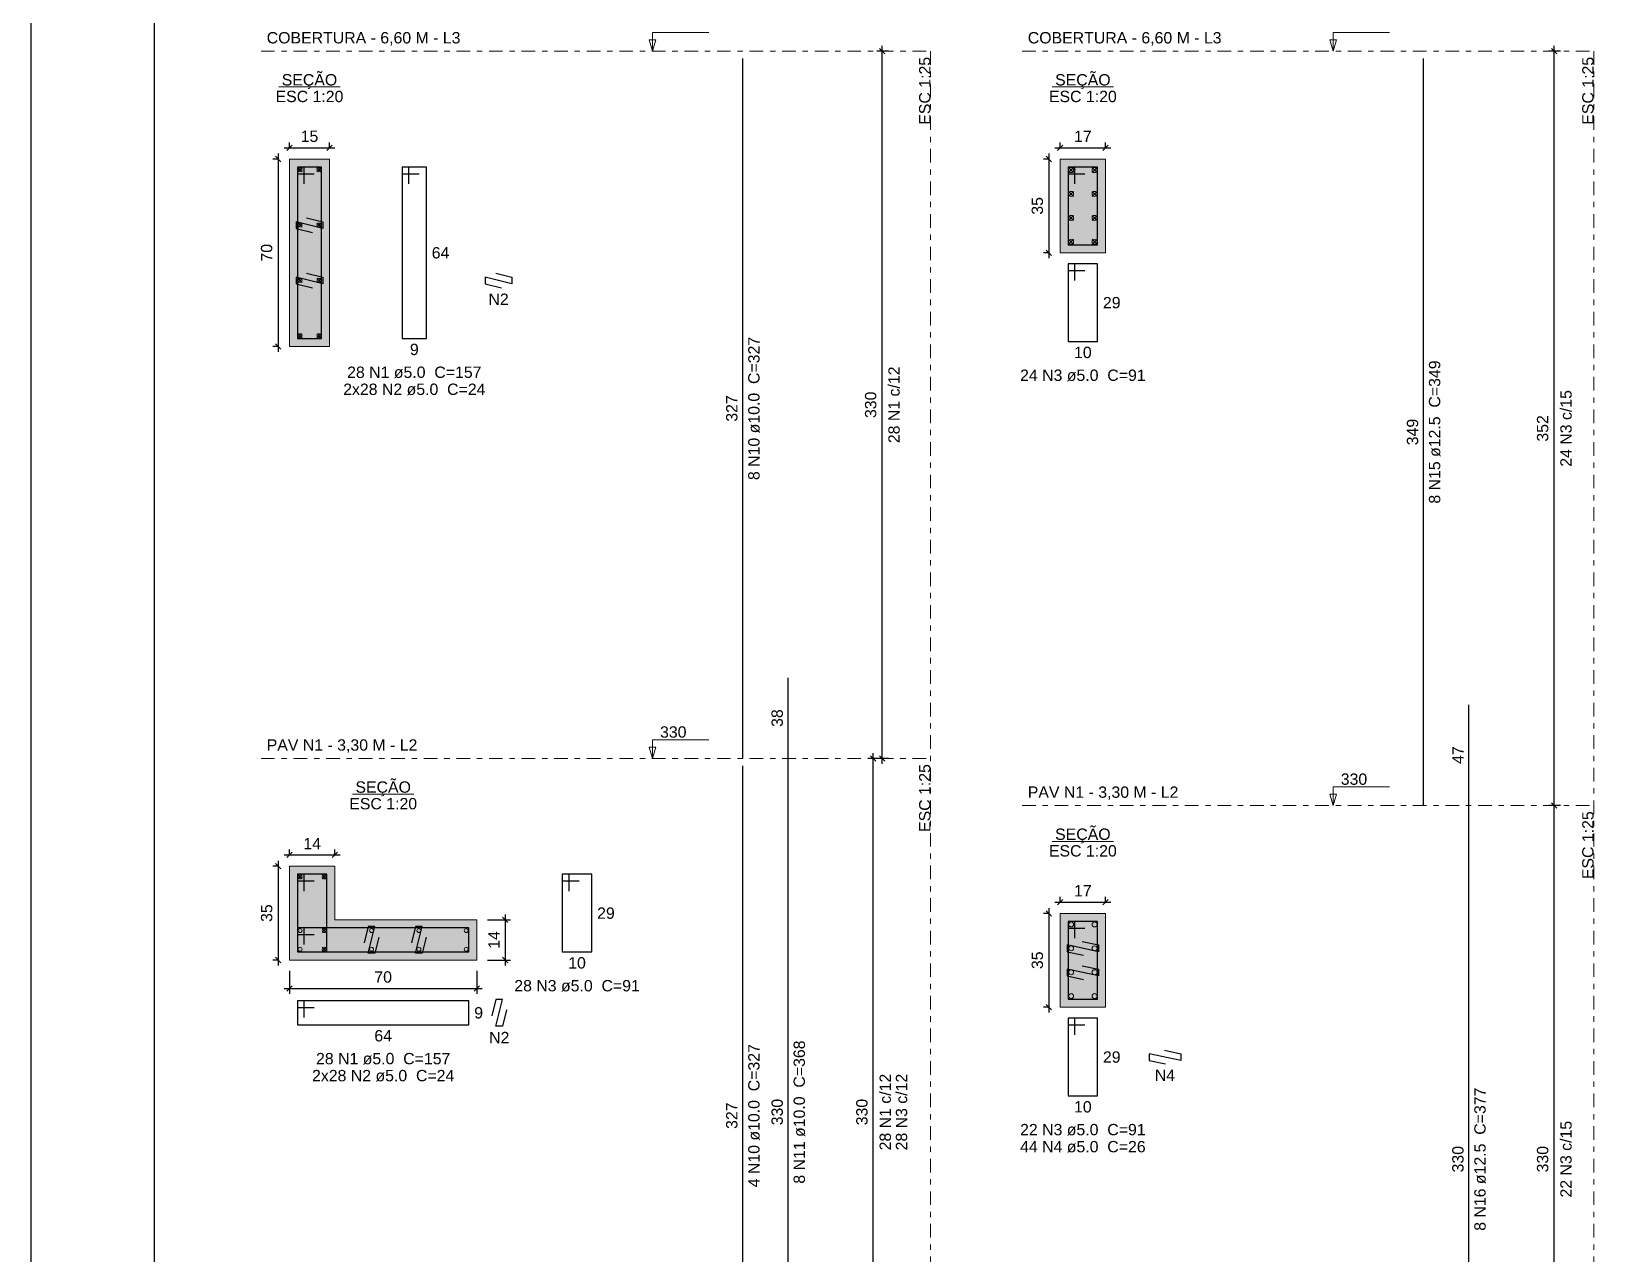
# Model space of a CAD drawing. Header units: millimetres. Extents: x -34 to 951, y -76 to 463.
# Drawn here: x 383.53 to 412.7, y -55.06 to -32.24 of the extents above; entities that cross this region are included whole.
import ezdxf

# ---------------------------------------------------------------- set-up
doc = ezdxf.new("R2010")
doc.units = ezdxf.units.MM
doc.header["$MEASUREMENT"] = 0
doc.linetypes.add('DASHDOT', pattern=[2.54, 1.27, -0.635, 0, -0.635])
doc.linetypes.add('NULL', pattern=[0])
for name, color, linetype, lineweight in [('Descrição da armadura', 7, 'Continuous', 0), ('DT-Barras na forma', 7, 'Continuous', 30), ('DT-Barras no corte', 5, 'Continuous', 5), ('DT-Barras rebatidas', 7, 'Continuous', 30), ('DT-Cotas', 7, 'Continuous', 5), ('DT-Forma', 5, 'Continuous', 5), ('DT-Hachura seção pilares', 252, 'Continuous', 5), ('DT-Pontilhado', 7, 'DASHDOT', 5), ('DT-Textos', 7, 'Continuous', 5), ('Textos armaduras', 7, 'Continuous', 0)]:
    doc.layers.add(name, color=color, linetype=linetype, lineweight=lineweight)
doc.styles.add('Arial', font='arial.ttf')
doc.dimstyles.new('UM_20.000000', dxfattribs={"dimtxt": 0.18, "dimasz": 0.1, "dimexe": 0.1, "dimexo": 0.2, "dimgap": 0, "dimtad": 1, "dimtih": 1, "dimtoh": 1, "dimdec": 1, "dimlfac": 20, "dimzin": 0, "dimdsep": 46, "dimtxsty": 'Standard', "dimcen": 0.09, "dimdle": 0.1, "dimadec": 1, "dimazin": 2, "dimtfac": 1, "dimtdec": 4, "dimtofl": 0, "dimtmove": 0, "dimatfit": 3, "dimfxl": 1, "dimtolj": 1, "dimarcsym": 0})
doc.dimstyles.new('UM_25.000000', dxfattribs={"dimtxt": 0.18, "dimasz": 0.1, "dimexe": 0.1, "dimexo": 0.2, "dimgap": 0, "dimtad": 1, "dimtih": 1, "dimtoh": 1, "dimdec": 1, "dimlfac": 25, "dimzin": 0, "dimdsep": 46, "dimtxsty": 'Standard', "dimcen": 0.09, "dimdle": 0.1, "dimadec": 1, "dimazin": 2, "dimtfac": 1, "dimtdec": 4, "dimtofl": 0, "dimtmove": 0, "dimatfit": 3, "dimfxl": 1, "dimtolj": 1, "dimarcsym": 0})

# ---------------------------------------------------------------- blocks, each defined once
blk = doc.blocks.new('_Oblique')
at = {"color": 0, "linetype": 'ByBlock', "lineweight": -2}
blk.add_line((-0.5, -0.5), (0.5, 0.5), dxfattribs=at)
blk = doc.blocks.new('*D678')
at = {"layer": 'Defpoints', "color": 0, "transparency": 16777216}
for p in [(388.353, -34.624), (388.141, -38.124), (388.353, -38.124)]:
    blk.add_point(p, dxfattribs=at)
at = {"layer": 'DT-Cotas', "color": 0, "lineweight": -2, "transparency": 16777216}
for p, q in [((388.153, -34.624), (388.041, -34.624)), ((388.141, -34.524), (388.141, -38.224)), ((388.153, -38.124), (388.041, -38.124))]:
    blk.add_line(p, q, dxfattribs=at)
at = {"layer": 'DT-Cotas', "color": 0, "lineweight": -2, "transparency": 16777216, "xscale": 0.1, "yscale": 0.1, "zscale": 0.1}
for p, rotation in [((388.141, -34.624), 90), ((388.141, -38.124), 270)]:
    blk.add_blockref('_Oblique', p, dxfattribs=dict(at, rotation=rotation))
at = {"layer": 'DT-Cotas', "color": 7, "transparency": 16777216, "insert": (387.929, -36.374), "char_height": 0.2118, "attachment_point": 5, "rotation": 90, "style": 'Arial'}
blk.add_mtext('\\A1;70', dxfattribs=at)
blk = doc.blocks.new('*D679')
at = {"layer": 'Defpoints', "color": 0, "transparency": 16777216}
for p in [(389.103, -34.413), (388.353, -34.624), (389.103, -34.624)]:
    blk.add_point(p, dxfattribs=at)
at = {"layer": 'DT-Cotas', "color": 0, "lineweight": -2, "transparency": 16777216}
for p, q in [((388.253, -34.413), (389.203, -34.413)), ((388.353, -34.424), (388.353, -34.313)), ((389.103, -34.424), (389.103, -34.313))]:
    blk.add_line(p, q, dxfattribs=at)
at = {"layer": 'DT-Cotas', "color": 0, "lineweight": -2, "transparency": 16777216, "xscale": 0.1, "yscale": 0.1, "zscale": 0.1, "rotation": 180}
blk.add_blockref('_Oblique', (388.353, -34.413), dxfattribs=at)
at = {"layer": 'DT-Cotas', "color": 0, "lineweight": -2, "transparency": 16777216, "xscale": 0.1, "yscale": 0.1, "zscale": 0.1}
blk.add_blockref('_Oblique', (389.103, -34.413), dxfattribs=at)
at = {"layer": 'DT-Cotas', "color": 7, "transparency": 16777216, "insert": (388.728, -34.201), "char_height": 0.2118, "attachment_point": 5, "rotation": 0.0057, "style": 'Arial'}
blk.add_mtext('\\A1;15', dxfattribs=at)
blk = doc.blocks.new('*D651')
at = {"layer": 'Defpoints', "color": 0, "transparency": 16777216}
for p in [(399.416, -32.612), (399.734, -32.612), (399.734, -45.812)]:
    blk.add_point(p, dxfattribs=at)
at = {"layer": 'DT-Cotas', "color": 0, "lineweight": -2, "transparency": 16777216}
for p, q in [((399.534, -32.612), (399.316, -32.612)), ((399.416, -45.912), (399.416, -32.512)), ((399.534, -45.812), (399.316, -45.812))]:
    blk.add_line(p, q, dxfattribs=at)
at = {"layer": 'DT-Cotas', "color": 0, "lineweight": -2, "transparency": 16777216, "xscale": 0.1, "yscale": 0.1, "zscale": 0.1}
for p, rotation in [((399.416, -32.612), 90), ((399.416, -45.812), 270)]:
    blk.add_blockref('_Oblique', p, dxfattribs=dict(at, rotation=rotation))
at = {"layer": 'DT-Cotas', "color": 7, "transparency": 16777216, "insert": (399.204, -39.212), "char_height": 0.2118, "attachment_point": 5, "rotation": 90, "style": 'Arial'}
blk.add_mtext('\\A1;330', dxfattribs=at)
blk = doc.blocks.new('*D652')
at = {"layer": 'Defpoints', "color": 0, "transparency": 16777216}
for p in [(399.416, -32.612), (399.734, -32.612), (399.734, -45.812)]:
    blk.add_point(p, dxfattribs=at)
at = {"layer": 'DT-Cotas', "color": 0, "lineweight": -2, "transparency": 16777216}
for p, q in [((399.534, -32.612), (399.316, -32.612)), ((399.416, -45.912), (399.416, -32.512)), ((399.534, -45.812), (399.316, -45.812))]:
    blk.add_line(p, q, dxfattribs=at)
at = {"layer": 'DT-Cotas', "color": 0, "lineweight": -2, "transparency": 16777216, "xscale": 0.1, "yscale": 0.1, "zscale": 0.1}
for p, rotation in [((399.416, -32.612), 90), ((399.416, -45.812), 270)]:
    blk.add_blockref('_Oblique', p, dxfattribs=dict(at, rotation=rotation))
blk = doc.blocks.new('*D653')
at = {"layer": 'Defpoints', "color": 0, "transparency": 16777216}
for p in [(388.353, -47.824), (388.141, -49.574), (388.353, -49.574)]:
    blk.add_point(p, dxfattribs=at)
at = {"layer": 'DT-Cotas', "color": 0, "lineweight": -2, "transparency": 16777216}
for p, q in [((388.153, -47.824), (388.041, -47.824)), ((388.141, -47.724), (388.141, -49.674)), ((388.153, -49.574), (388.041, -49.574))]:
    blk.add_line(p, q, dxfattribs=at)
at = {"layer": 'DT-Cotas', "color": 0, "lineweight": -2, "transparency": 16777216, "xscale": 0.1, "yscale": 0.1, "zscale": 0.1}
for p, rotation in [((388.141, -47.824), 90), ((388.141, -49.574), 270)]:
    blk.add_blockref('_Oblique', p, dxfattribs=dict(at, rotation=rotation))
at = {"layer": 'DT-Cotas', "color": 7, "transparency": 16777216, "insert": (387.929, -48.699), "char_height": 0.2118, "attachment_point": 5, "rotation": 90, "style": 'Arial'}
blk.add_mtext('\\A1;35', dxfattribs=at)
blk = doc.blocks.new('*D654')
at = {"layer": 'Defpoints', "color": 0, "transparency": 16777216}
for p in [(388.353, -47.824), (389.203, -47.613), (389.203, -47.824)]:
    blk.add_point(p, dxfattribs=at)
at = {"layer": 'DT-Cotas', "color": 0, "lineweight": -2, "transparency": 16777216}
for p, q in [((388.353, -47.624), (388.353, -47.513)), ((389.203, -47.624), (389.203, -47.513)), ((388.253, -47.613), (389.303, -47.613))]:
    blk.add_line(p, q, dxfattribs=at)
at = {"layer": 'DT-Cotas', "color": 0, "lineweight": -2, "transparency": 16777216, "xscale": 0.1, "yscale": 0.1, "zscale": 0.1, "rotation": 180}
blk.add_blockref('_Oblique', (388.353, -47.613), dxfattribs=at)
at = {"layer": 'DT-Cotas', "color": 0, "lineweight": -2, "transparency": 16777216, "xscale": 0.1, "yscale": 0.1, "zscale": 0.1}
blk.add_blockref('_Oblique', (389.203, -47.613), dxfattribs=at)
at = {"layer": 'DT-Cotas', "color": 7, "transparency": 16777216, "insert": (388.778, -47.401), "char_height": 0.2118, "attachment_point": 5, "rotation": 0.0057, "style": 'Arial'}
blk.add_mtext('\\A1;14', dxfattribs=at)
blk = doc.blocks.new('*D655')
at = {"layer": 'Defpoints', "color": 0, "transparency": 16777216}
for p in [(391.853, -48.824), (391.853, -49.574), (392.382, -49.574)]:
    blk.add_point(p, dxfattribs=at)
at = {"layer": 'DT-Cotas', "color": 0, "lineweight": -2, "transparency": 16777216}
for p, q in [((392.053, -48.824), (392.482, -48.824)), ((392.382, -48.724), (392.382, -49.674)), ((392.053, -49.574), (392.482, -49.574))]:
    blk.add_line(p, q, dxfattribs=at)
at = {"layer": 'DT-Cotas', "color": 0, "lineweight": -2, "transparency": 16777216, "xscale": 0.1, "yscale": 0.1, "zscale": 0.1}
for p, rotation in [((392.382, -48.824), 90), ((392.382, -49.574), 270)]:
    blk.add_blockref('_Oblique', p, dxfattribs=dict(at, rotation=rotation))
at = {"layer": 'DT-Cotas', "color": 7, "transparency": 16777216, "insert": (392.171, -49.199), "char_height": 0.2118, "attachment_point": 5, "rotation": 90, "style": 'Arial'}
blk.add_mtext('\\A1;14', dxfattribs=at)
blk = doc.blocks.new('*D656')
at = {"layer": 'Defpoints', "color": 0, "transparency": 16777216}
for p in [(388.353, -49.574), (391.853, -49.574), (391.853, -50.104)]:
    blk.add_point(p, dxfattribs=at)
at = {"layer": 'DT-Cotas', "color": 0, "lineweight": -2, "transparency": 16777216}
for p, q in [((388.353, -49.774), (388.353, -50.204)), ((391.853, -49.774), (391.853, -50.204)), ((388.253, -50.104), (391.953, -50.104))]:
    blk.add_line(p, q, dxfattribs=at)
at = {"layer": 'DT-Cotas', "color": 0, "lineweight": -2, "transparency": 16777216, "xscale": 0.1, "yscale": 0.1, "zscale": 0.1, "rotation": 180}
blk.add_blockref('_Oblique', (388.353, -50.104), dxfattribs=at)
at = {"layer": 'DT-Cotas', "color": 0, "lineweight": -2, "transparency": 16777216, "xscale": 0.1, "yscale": 0.1, "zscale": 0.1}
blk.add_blockref('_Oblique', (391.853, -50.104), dxfattribs=at)
at = {"layer": 'DT-Cotas', "color": 7, "transparency": 16777216, "insert": (390.103, -49.892), "char_height": 0.2118, "attachment_point": 5, "rotation": 0.0057, "style": 'Arial'}
blk.add_mtext('\\A1;70', dxfattribs=at)
blk = doc.blocks.new('*D657')
at = {"layer": 'Defpoints', "color": 0, "transparency": 16777216}
for p in [(399.252, -45.812), (399.57, -45.812), (399.57, -59.012)]:
    blk.add_point(p, dxfattribs=at)
at = {"layer": 'DT-Cotas', "color": 0, "lineweight": -2, "transparency": 16777216}
for p, q in [((399.252, -59.112), (399.252, -45.712)), ((399.37, -45.812), (399.152, -45.812)), ((399.37, -59.012), (399.152, -59.012))]:
    blk.add_line(p, q, dxfattribs=at)
at = {"layer": 'DT-Cotas', "color": 0, "lineweight": -2, "transparency": 16777216, "xscale": 0.1, "yscale": 0.1, "zscale": 0.1}
for p, rotation in [((399.252, -45.812), 90), ((399.252, -59.012), 270)]:
    blk.add_blockref('_Oblique', p, dxfattribs=dict(at, rotation=rotation))
at = {"layer": 'DT-Cotas', "color": 7, "transparency": 16777216, "insert": (399.04, -52.412), "char_height": 0.2118, "attachment_point": 5, "rotation": 90, "style": 'Arial'}
blk.add_mtext('\\A1;330', dxfattribs=at)
blk = doc.blocks.new('*D658')
at = {"layer": 'Defpoints', "color": 0, "transparency": 16777216}
for p in [(399.252, -45.812), (399.57, -45.812), (399.57, -59.012)]:
    blk.add_point(p, dxfattribs=at)
at = {"layer": 'DT-Cotas', "color": 0, "lineweight": -2, "transparency": 16777216}
for p, q in [((399.252, -59.112), (399.252, -45.712)), ((399.37, -45.812), (399.152, -45.812)), ((399.37, -59.012), (399.152, -59.012))]:
    blk.add_line(p, q, dxfattribs=at)
at = {"layer": 'DT-Cotas', "color": 0, "lineweight": -2, "transparency": 16777216, "xscale": 0.1, "yscale": 0.1, "zscale": 0.1}
for p, rotation in [((399.252, -45.812), 90), ((399.252, -59.012), 270)]:
    blk.add_blockref('_Oblique', p, dxfattribs=dict(at, rotation=rotation))
at = {"layer": 'DT-Cotas', "color": 7, "transparency": 16777216, "insert": (399.04, -52.412), "char_height": 0.2118, "attachment_point": 5, "rotation": 90, "style": 'Arial'}
blk.add_mtext('\\A1;330', dxfattribs=at)
blk = doc.blocks.new('*D659')
at = {"layer": 'Defpoints', "color": 0, "transparency": 16777216}
for p in [(399.252, -45.812), (399.57, -45.812), (399.57, -59.012)]:
    blk.add_point(p, dxfattribs=at)
at = {"layer": 'DT-Cotas', "color": 0, "lineweight": -2, "transparency": 16777216}
for p, q in [((399.252, -59.112), (399.252, -45.712)), ((399.37, -45.812), (399.152, -45.812)), ((399.37, -59.012), (399.152, -59.012))]:
    blk.add_line(p, q, dxfattribs=at)
at = {"layer": 'DT-Cotas', "color": 0, "lineweight": -2, "transparency": 16777216, "xscale": 0.1, "yscale": 0.1, "zscale": 0.1}
for p, rotation in [((399.252, -45.812), 90), ((399.252, -59.012), 270)]:
    blk.add_blockref('_Oblique', p, dxfattribs=dict(at, rotation=rotation))
blk = doc.blocks.new('*D667')
at = {"layer": 'Defpoints', "color": 0, "transparency": 16777216}
for p in [(402.739, -34.624), (402.527, -36.374), (402.739, -36.374)]:
    blk.add_point(p, dxfattribs=at)
at = {"layer": 'DT-Cotas', "color": 0, "lineweight": -2, "transparency": 16777216}
for p, q in [((402.539, -34.624), (402.427, -34.624)), ((402.527, -34.524), (402.527, -36.474)), ((402.539, -36.374), (402.427, -36.374))]:
    blk.add_line(p, q, dxfattribs=at)
at = {"layer": 'DT-Cotas', "color": 0, "lineweight": -2, "transparency": 16777216, "xscale": 0.1, "yscale": 0.1, "zscale": 0.1}
for p, rotation in [((402.527, -34.624), 90), ((402.527, -36.374), 270)]:
    blk.add_blockref('_Oblique', p, dxfattribs=dict(at, rotation=rotation))
at = {"layer": 'DT-Cotas', "color": 7, "transparency": 16777216, "insert": (402.315, -35.499), "char_height": 0.2118, "attachment_point": 5, "rotation": 90, "style": 'Arial'}
blk.add_mtext('\\A1;35', dxfattribs=at)
blk = doc.blocks.new('*D668')
at = {"layer": 'Defpoints', "color": 0, "transparency": 16777216}
for p in [(403.589, -34.413), (402.739, -34.624), (403.589, -34.624)]:
    blk.add_point(p, dxfattribs=at)
at = {"layer": 'DT-Cotas', "color": 0, "lineweight": -2, "transparency": 16777216}
for p, q in [((402.639, -34.413), (403.689, -34.413)), ((402.739, -34.424), (402.739, -34.313)), ((403.589, -34.424), (403.589, -34.313))]:
    blk.add_line(p, q, dxfattribs=at)
at = {"layer": 'DT-Cotas', "color": 0, "lineweight": -2, "transparency": 16777216, "xscale": 0.1, "yscale": 0.1, "zscale": 0.1, "rotation": 180}
blk.add_blockref('_Oblique', (402.739, -34.413), dxfattribs=at)
at = {"layer": 'DT-Cotas', "color": 0, "lineweight": -2, "transparency": 16777216, "xscale": 0.1, "yscale": 0.1, "zscale": 0.1}
blk.add_blockref('_Oblique', (403.589, -34.413), dxfattribs=at)
at = {"layer": 'DT-Cotas', "color": 7, "transparency": 16777216, "insert": (403.164, -34.201), "char_height": 0.2118, "attachment_point": 5, "rotation": 0.0057, "style": 'Arial'}
blk.add_mtext('\\A1;17', dxfattribs=at)
blk = doc.blocks.new('*D669')
at = {"layer": 'Defpoints', "color": 0, "transparency": 16777216}
for p in [(411.959, -32.612), (412.277, -32.612), (412.277, -46.692)]:
    blk.add_point(p, dxfattribs=at)
at = {"layer": 'DT-Cotas', "color": 0, "lineweight": -2, "transparency": 16777216}
for p, q in [((412.077, -32.612), (411.859, -32.612)), ((411.959, -46.792), (411.959, -32.512)), ((412.077, -46.692), (411.859, -46.692))]:
    blk.add_line(p, q, dxfattribs=at)
at = {"layer": 'DT-Cotas', "color": 0, "lineweight": -2, "transparency": 16777216, "xscale": 0.1, "yscale": 0.1, "zscale": 0.1}
for p, rotation in [((411.959, -32.612), 90), ((411.959, -46.692), 270)]:
    blk.add_blockref('_Oblique', p, dxfattribs=dict(at, rotation=rotation))
at = {"layer": 'DT-Cotas', "color": 7, "transparency": 16777216, "insert": (411.747, -39.652), "char_height": 0.2118, "attachment_point": 5, "rotation": 90, "style": 'Arial'}
blk.add_mtext('\\A1;352', dxfattribs=at)
blk = doc.blocks.new('*D670')
at = {"layer": 'Defpoints', "color": 0, "transparency": 16777216}
for p in [(402.739, -48.704), (402.527, -50.454), (402.739, -50.454)]:
    blk.add_point(p, dxfattribs=at)
at = {"layer": 'DT-Cotas', "color": 0, "lineweight": -2, "transparency": 16777216}
for p, q in [((402.539, -48.704), (402.427, -48.704)), ((402.527, -48.604), (402.527, -50.554)), ((402.539, -50.454), (402.427, -50.454))]:
    blk.add_line(p, q, dxfattribs=at)
at = {"layer": 'DT-Cotas', "color": 0, "lineweight": -2, "transparency": 16777216, "xscale": 0.1, "yscale": 0.1, "zscale": 0.1}
for p, rotation in [((402.527, -48.704), 90), ((402.527, -50.454), 270)]:
    blk.add_blockref('_Oblique', p, dxfattribs=dict(at, rotation=rotation))
at = {"layer": 'DT-Cotas', "color": 7, "transparency": 16777216, "insert": (402.315, -49.579), "char_height": 0.2118, "attachment_point": 5, "rotation": 90, "style": 'Arial'}
blk.add_mtext('\\A1;35', dxfattribs=at)
blk = doc.blocks.new('*D671')
at = {"layer": 'Defpoints', "color": 0, "transparency": 16777216}
for p in [(402.739, -48.704), (403.589, -48.493), (403.589, -48.704)]:
    blk.add_point(p, dxfattribs=at)
at = {"layer": 'DT-Cotas', "color": 0, "lineweight": -2, "transparency": 16777216}
for p, q in [((402.739, -48.504), (402.739, -48.393)), ((403.589, -48.504), (403.589, -48.393)), ((402.639, -48.493), (403.689, -48.493))]:
    blk.add_line(p, q, dxfattribs=at)
at = {"layer": 'DT-Cotas', "color": 0, "lineweight": -2, "transparency": 16777216, "xscale": 0.1, "yscale": 0.1, "zscale": 0.1, "rotation": 180}
blk.add_blockref('_Oblique', (402.739, -48.493), dxfattribs=at)
at = {"layer": 'DT-Cotas', "color": 0, "lineweight": -2, "transparency": 16777216, "xscale": 0.1, "yscale": 0.1, "zscale": 0.1}
blk.add_blockref('_Oblique', (403.589, -48.493), dxfattribs=at)
at = {"layer": 'DT-Cotas', "color": 7, "transparency": 16777216, "insert": (403.164, -48.281), "char_height": 0.2118, "attachment_point": 5, "rotation": 0.0057, "style": 'Arial'}
blk.add_mtext('\\A1;17', dxfattribs=at)
blk = doc.blocks.new('*D672')
at = {"layer": 'Defpoints', "color": 0, "transparency": 16777216}
for p in [(411.959, -46.692), (412.277, -46.692), (412.277, -59.892)]:
    blk.add_point(p, dxfattribs=at)
at = {"layer": 'DT-Cotas', "color": 0, "lineweight": -2, "transparency": 16777216}
for p, q in [((411.959, -59.992), (411.959, -46.592)), ((412.077, -46.692), (411.859, -46.692)), ((412.077, -59.892), (411.859, -59.892))]:
    blk.add_line(p, q, dxfattribs=at)
at = {"layer": 'DT-Cotas', "color": 0, "lineweight": -2, "transparency": 16777216, "xscale": 0.1, "yscale": 0.1, "zscale": 0.1}
for p, rotation in [((411.959, -46.692), 90), ((411.959, -59.892), 270)]:
    blk.add_blockref('_Oblique', p, dxfattribs=dict(at, rotation=rotation))
at = {"layer": 'DT-Cotas', "color": 7, "transparency": 16777216, "insert": (411.747, -53.292), "char_height": 0.2118, "attachment_point": 5, "rotation": 90, "style": 'Arial'}
blk.add_mtext('\\A1;330', dxfattribs=at)
blk = doc.blocks.new('*D673')
at = {"layer": 'Defpoints', "color": 0, "transparency": 16777216}
for p in [(411.959, -46.692), (412.277, -46.692), (412.277, -59.892)]:
    blk.add_point(p, dxfattribs=at)
at = {"layer": 'DT-Cotas', "color": 0, "lineweight": -2, "transparency": 16777216}
for p, q in [((411.959, -59.992), (411.959, -46.592)), ((412.077, -46.692), (411.859, -46.692)), ((412.077, -59.892), (411.859, -59.892))]:
    blk.add_line(p, q, dxfattribs=at)
at = {"layer": 'DT-Cotas', "color": 0, "lineweight": -2, "transparency": 16777216, "xscale": 0.1, "yscale": 0.1, "zscale": 0.1}
for p, rotation in [((411.959, -46.692), 90), ((411.959, -59.892), 270)]:
    blk.add_blockref('_Oblique', p, dxfattribs=dict(at, rotation=rotation))

msp = doc.modelspace()

# ---------------------------------------------------------------- hatches: boundary and pattern name
at = {"layer": 'DT-Hachura seção pilares', "linetype": 'Continuous'}
for points in [[(388.3529, -38.1243), (388.3529, -38.1243), (389.1029, -38.1243), (389.1029, -34.6243), (388.3529, -34.6243), (388.3529, -38.1243)], [(402.7385, -36.3743), (402.7385, -36.3743), (403.5885, -36.3743), (403.5885, -34.6243), (402.7385, -34.6243), (402.7385, -36.3743)], [(388.3529, -49.5743), (388.3529, -49.5743), (391.8529, -49.5743), (391.8529, -48.8243), (389.2029, -48.8243), (389.2029, -47.8243), (388.3529, -47.8243), (388.3529, -49.5743)], [(402.7385, -50.4543), (402.7385, -50.4543), (403.5885, -50.4543), (403.5885, -48.7043), (402.7385, -48.7043), (402.7385, -50.4543)]]:
    msp.add_hatch(color=252, dxfattribs=at).paths.add_polyline_path(points)

# ---------------------------------------------------------------- linework, layer by layer
at = {"color": 7}
for p, q in [((383.534, -76.3225), (383.534, 7.7775)), ((385.834, -75.0225), (385.834, 6.4775))]:
    msp.add_line(p, q, dxfattribs=at)
at = {"layer": 'DT-Barras na forma'}
for points in [[(388.6279, -35.0868), (388.6279, -34.7743), (388.5029, -34.7743), (388.5029, -37.9743), (388.9529, -37.9743), (388.9529, -34.7743), (388.5029, -34.7743), (388.5029, -34.8993), (388.8154, -34.8993)], [(403.0135, -35.0868), (403.0135, -34.7743), (402.8885, -34.7743), (402.8885, -36.2243), (403.4385, -36.2243), (403.4385, -34.7743), (402.8885, -34.7743), (402.8885, -34.8993), (403.201, -34.8993)], [(388.6748, -35.7194), (388.9779, -35.7952), (388.9779, -35.9202), (388.4779, -35.7952), (388.4779, -35.9202), (388.7811, -35.996)], [(388.6748, -36.7527), (388.9779, -36.8285), (388.9779, -36.9535), (388.4779, -36.8285), (388.4779, -36.9535), (388.7811, -37.0293)], [(388.6279, -48.2868), (388.6279, -47.9743), (388.5029, -47.9743), (388.5029, -49.4243), (389.0529, -49.4243), (389.0529, -47.9743), (388.5029, -47.9743), (388.5029, -48.0993), (388.8154, -48.0993)], [(388.6279, -49.2868), (388.6279, -48.9743), (388.5029, -48.9743), (388.5029, -49.4243), (391.7029, -49.4243), (391.7029, -48.9743), (388.5029, -48.9743), (388.5029, -49.0993), (388.8154, -49.0993)], [(390.0246, -49.1462), (389.9488, -49.4493), (389.8238, -49.4493), (389.9488, -48.9493), (389.8238, -48.9493), (389.748, -49.2525)], [(390.9079, -49.1462), (390.8321, -49.4493), (390.7071, -49.4493), (390.8321, -48.9493), (390.7071, -48.9493), (390.6313, -49.2525)], [(403.0135, -49.1668), (403.0135, -48.8543), (402.8885, -48.8543), (402.8885, -50.3043), (403.4385, -50.3043), (403.4385, -48.8543), (402.8885, -48.8543), (402.8885, -48.9793), (403.201, -48.9793)], [(403.1516, -49.2283), (403.4573, -49.2934), (403.4573, -49.4184), (402.8698, -49.2934), (402.8698, -49.4184), (403.1754, -49.4834)], [(403.1516, -49.6801), (403.4573, -49.7451), (403.4573, -49.8701), (402.8698, -49.7451), (402.8698, -49.8701), (403.1754, -49.9352)]]:
    msp.add_lwpolyline(points, dxfattribs=at)
at = {"layer": 'DT-Barras no corte'}
for p, q in [((388.5154, -34.8618), (388.5904, -34.7868)), ((388.5154, -34.7868), (388.5904, -34.8618)), ((388.8654, -34.8618), (388.9404, -34.7868)), ((388.8654, -34.7868), (388.9404, -34.8618)), ((402.8979, -34.8775), (402.9917, -34.7837)), ((402.8979, -34.7837), (402.9917, -34.8775)), ((403.3354, -34.8775), (403.4292, -34.7837)), ((403.3354, -34.7837), (403.4292, -34.8775)), ((402.8979, -35.3233), (402.9917, -35.2295)), ((402.8979, -35.2295), (402.9917, -35.3233)), ((403.3354, -35.3233), (403.4292, -35.2295)), ((403.3354, -35.2295), (403.4292, -35.3233)), ((388.5154, -35.8952), (388.5904, -35.8202)), ((388.5154, -35.8202), (388.5904, -35.8952)), ((388.8654, -35.8952), (388.9404, -35.8202)), ((388.8654, -35.8202), (388.9404, -35.8952)), ((402.8979, -35.7691), (402.9917, -35.6754)), ((402.8979, -35.6754), (402.9917, -35.7691)), ((403.3354, -35.7691), (403.4292, -35.6754)), ((403.3354, -35.6754), (403.4292, -35.7691)), ((402.8979, -36.215), (402.9917, -36.1212)), ((402.8979, -36.1212), (402.9917, -36.215)), ((403.3354, -36.215), (403.4292, -36.1212)), ((403.3354, -36.1212), (403.4292, -36.215)), ((388.5154, -36.9285), (388.5904, -36.8535)), ((388.5154, -36.8535), (388.5904, -36.9285)), ((388.8654, -36.9285), (388.9404, -36.8535)), ((388.8654, -36.8535), (388.9404, -36.9285)), ((388.5154, -37.9618), (388.5904, -37.8868)), ((388.5154, -37.8868), (388.5904, -37.9618)), ((388.8654, -37.9618), (388.9404, -37.8868)), ((388.8654, -37.8868), (388.9404, -37.9618)), ((388.5154, -48.0618), (388.5904, -47.9868)), ((388.5154, -47.9868), (388.5904, -48.0618)), ((388.9654, -48.0618), (389.0404, -47.9868)), ((388.9654, -47.9868), (389.0404, -48.0618)), ((388.9654, -49.0618), (389.0404, -48.9868)), ((388.9654, -48.9868), (389.0404, -49.0618)), ((388.9654, -49.4118), (389.0404, -49.3368)), ((388.9654, -49.3368), (389.0404, -49.4118))]:
    msp.add_line(p, q, dxfattribs=at)
for centre, radius in [((388.5529, -34.8243), 0.0375), ((388.9029, -34.8243), 0.0375), ((402.9448, -34.8306), 0.0469), ((403.3823, -34.8306), 0.0469), ((402.9448, -35.2764), 0.0469), ((403.3823, -35.2764), 0.0469), ((388.5529, -35.8577), 0.0375), ((388.9029, -35.8577), 0.0375), ((402.9448, -35.7223), 0.0469), ((403.3823, -35.7223), 0.0469), ((402.9448, -36.1681), 0.0469), ((403.3823, -36.1681), 0.0469), ((388.5529, -36.891), 0.0375), ((388.9029, -36.891), 0.0375), ((388.5529, -37.9243), 0.0375), ((388.9029, -37.9243), 0.0375), ((388.5529, -48.0243), 0.0375), ((389.0029, -48.0243), 0.0375), ((388.5529, -49.0243), 0.0375), ((389.0029, -49.0243), 0.0375), ((389.8863, -49.0243), 0.0375), ((390.7696, -49.0243), 0.0375), ((391.6529, -49.0243), 0.0375), ((402.9448, -48.9106), 0.0469), ((403.3823, -48.9106), 0.0469), ((388.5529, -49.3743), 0.0375), ((389.0029, -49.3743), 0.0375), ((389.8863, -49.3743), 0.0375), ((390.7696, -49.3743), 0.0375), ((391.6529, -49.3743), 0.0375), ((402.9448, -49.3564), 0.0469), ((403.3823, -49.3564), 0.0469), ((402.9448, -49.8023), 0.0469), ((403.3823, -49.8023), 0.0469), ((402.9448, -50.2481), 0.0469), ((403.3823, -50.2481), 0.0469)]:
    msp.add_circle(centre, radius, dxfattribs=at)
at = {"layer": 'DT-Barras rebatidas'}
for points in [[(396.8165, -45.8122), (396.8165, -32.7482)], [(409.5232, -46.6922), (409.5232, -32.7482)], [(390.5849, -35.0868), (390.5849, -34.7743), (390.4599, -34.7743), (390.4599, -37.9743), (390.9099, -37.9743), (390.9099, -34.7743), (390.4599, -34.7743), (390.4599, -34.8993), (390.7724, -34.8993)], [(403.0135, -36.8927), (403.0135, -36.5802), (402.8885, -36.5802), (402.8885, -38.0302), (403.4385, -38.0302), (403.4385, -36.5802), (402.8885, -36.5802), (402.8885, -36.7052), (403.201, -36.7052)], [(392.2038, -36.7527), (392.5069, -36.8285), (392.5069, -36.9535), (392.0069, -36.8285), (392.0069, -36.9535), (392.3101, -37.0293)], [(397.6637, -59.0122), (397.6637, -45.8122), (397.6637, -44.3055)], [(410.3704, -59.8922), (410.3704, -46.6922), (410.3704, -44.8088)], [(396.8165, -59.0122), (396.8165, -45.9482)], [(393.572, -48.2868), (393.572, -47.9743), (393.447, -47.9743), (393.447, -49.4243), (393.997, -49.4243), (393.997, -47.9743), (393.447, -47.9743), (393.447, -48.0993), (393.7595, -48.0993)], [(388.6279, -50.6472), (388.6279, -50.3347), (388.5029, -50.3347), (388.5029, -50.7847), (391.7029, -50.7847), (391.7029, -50.3347), (388.5029, -50.3347), (388.5029, -50.4597), (388.8154, -50.4597)], [(392.4076, -50.5066), (392.3318, -50.8097), (392.2068, -50.8097), (392.3318, -50.3097), (392.2068, -50.3097), (392.131, -50.6129)], [(403.0135, -50.9727), (403.0135, -50.6602), (402.8885, -50.6602), (402.8885, -52.1102), (403.4385, -52.1102), (403.4385, -50.6602), (402.8885, -50.6602), (402.8885, -50.7852), (403.201, -50.7852)], [(404.685, -51.2577), (404.9906, -51.3227), (404.9906, -51.4477), (404.4031, -51.3227), (404.4031, -51.4477), (404.7088, -51.5128)]]:
    msp.add_lwpolyline(points, dxfattribs=at)
at = {"layer": 'DT-Forma'}
for points in [[(388.3529, -38.1243), (389.1029, -38.1243), (389.1029, -34.6243), (388.3529, -34.6243), (388.3529, -38.1243)], [(402.7385, -36.3743), (403.5885, -36.3743), (403.5885, -34.6243), (402.7385, -34.6243), (402.7385, -36.3743)], [(388.3529, -49.5743), (391.8529, -49.5743), (391.8529, -48.8243), (389.2029, -48.8243), (389.2029, -47.8243), (388.3529, -47.8243), (388.3529, -49.5743)], [(402.7385, -50.4543), (403.5885, -50.4543), (403.5885, -48.7043), (402.7385, -48.7043), (402.7385, -50.4543)]]:
    msp.add_lwpolyline(points, close=True, dxfattribs=at)
at = {"layer": 'DT-Pontilhado', "ltscale": 0.2}
for p, q in [((387.8234, -32.6122), (400.3212, -32.6122)), ((400.3212, -32.6122), (400.3212, -61.6122)), ((402.0298, -32.6122), (412.7002, -32.6122)), ((412.7002, -32.6122), (412.7002, -61.8922)), ((387.8234, -45.8122), (400.3212, -45.8122)), ((402.0298, -46.6922), (412.7002, -46.6922))]:
    msp.add_line(p, q, dxfattribs=at)
at = {"layer": 'DT-Textos'}
for p, q in [((388.1557, -33.2794), (389.3001, -33.2794)), ((402.5913, -33.2794), (403.7357, -33.2794)), ((389.5307, -46.4794), (390.6751, -46.4794)), ((402.5913, -47.3594), (403.7357, -47.3594))]:
    msp.add_line(p, q, dxfattribs=at)
for points in [[(395.1311, -32.6122), (395.1946, -32.4004), (395.0675, -32.4004), (395.1311, -32.6122), (395.1311, -32.2622), (396.1811, -32.2622)], [(407.8378, -32.6122), (407.9014, -32.4004), (407.7743, -32.4004), (407.8378, -32.6122), (407.8378, -32.2622), (408.8878, -32.2622)], [(395.1311, -45.8122), (395.1946, -45.6004), (395.0675, -45.6004), (395.1311, -45.8122), (395.1311, -45.4622), (396.1811, -45.4622)], [(407.8378, -46.6922), (407.9014, -46.4804), (407.7743, -46.4804), (407.8378, -46.6922), (407.8378, -46.3422), (408.8878, -46.3422)]]:
    msp.add_lwpolyline(points, dxfattribs=at)

# ---------------------------------------------------------------- texts
at = {"layer": 'Descrição da armadura', "linetype": 'NULL', "char_height": 0.2118, "attachment_point": 8, "line_spacing_factor": 0.9, "style": 'Arial'}
for s, insert, width in [('N2', (392.2564, -37.3472), 0.756475), ('28 N1 ø5.0  C=157', (390.6844, -38.7152), 5.015721), ('24 N3 ø5.0  C=91', (403.1638, -38.7712), 4.686721), ('2x28 N2 ø5.0  C=24', (390.6844, -39.0332), 5.351789), ('28 N3 ø5.0  C=91', (393.7224, -50.1652), 4.686721), ('N2', (392.2694, -51.1272), 0.756475), ('28 N1 ø5.0  C=157', (390.1034, -51.5262), 5.015721), ('2x28 N2 ø5.0  C=24', (390.1034, -51.8432), 5.351789), ('N4', (404.6968, -51.8302), 0.756475), ('22 N3 ø5.0  C=91', (403.1638, -52.8512), 4.686721), ('44 N4 ø5.0  C=26', (403.1638, -53.1692), 4.726721)]:
    msp.add_mtext(s, dxfattribs=dict(at, insert=insert, width=width))
at = {"layer": 'Descrição da armadura', "linetype": 'NULL', "char_height": 0.2118, "attachment_point": 8, "rotation": 90.00021, "line_spacing_factor": 0.9, "style": 'Arial'}
for s, insert, width in [('8 N10 ø10.0  C=327', (397.1345, -39.2801), 5.344721), ('8 N15 ø12.5  C=349', (409.8409, -39.7201), 5.344721), ('28 N1 c/12', (399.7477, -39.2122), 2.90156), ('24 N3 c/15', (412.2906, -39.6522), 2.90156), ('4 N10 ø10.0  C=327', (397.1345, -52.4801), 5.344721), ('8 N11 ø10.0  C=368', (397.9815, -52.4121), 5.344721), ('28 N1 c/12', (399.5838, -52.4122), 2.90156), ('28 N3 c/12', (399.8875, -52.4121), 2.90156), ('8 N16 ø12.5  C=377', (410.6879, -53.2921), 5.344721), ('22 N3 c/15', (412.2906, -53.2922), 2.90156)]:
    msp.add_mtext(s, dxfattribs=dict(at, insert=insert, width=width))
at = {"layer": 'DT-Textos', "linetype": 'NULL', "char_height": 0.2118, "line_spacing_factor": 0.798, "style": 'Arial'}
for s, insert, width, attachment_point in [('COBERTURA - 6,60 M - L3', (387.9294, -32.5062), 7.234455, 7), ('COBERTURA - 6,60 M - L3', (402.1358, -32.5062), 7.234455, 7), ('SEÇÃO', (388.7274, -33.3171), 2.072476, 8), ('SEÇÃO', (403.1638, -33.3171), 2.072476, 8), ('ESC 1:20', (388.7274, -33.5652), 2.532883, 8), ('ESC 1:20', (403.1638, -33.5652), 2.532883, 8), ('PAV N1 - 3,30 M - L2', (387.9294, -45.7062), 5.623355, 7), ('330', (395.2714, -45.4272), 0.987001, 7), ('SEÇÃO', (390.1034, -46.5171), 2.072476, 8), ('PAV N1 - 3,30 M - L2', (402.1358, -46.5862), 5.623355, 7), ('330', (407.9778, -46.3072), 0.987001, 7), ('ESC 1:20', (390.1034, -46.7652), 2.532883, 8), ('SEÇÃO', (403.1638, -47.3971), 2.072476, 8), ('ESC 1:20', (403.1638, -47.6452), 2.532883, 8)]:
    msp.add_mtext(s, dxfattribs=dict(at, insert=insert, width=width, attachment_point=attachment_point))
at = {"layer": 'DT-Textos', "linetype": 'NULL', "char_height": 0.2118, "width": 2.532883, "attachment_point": 9, "rotation": 90.00021, "line_spacing_factor": 0.798, "style": 'Arial'}
for insert in [(400.3215, -32.7181), (412.6999, -32.7181), (400.3215, -45.9181), (412.6999, -46.7981)]:
    msp.add_mtext('ESC 1:25', dxfattribs=dict(at, insert=insert))
at = {"layer": 'Textos armaduras', "linetype": 'NULL', "char_height": 0.2118, "line_spacing_factor": 0.9, "style": 'Arial'}
for s, insert, width, attachment_point in [('64', (391.0099, -36.2684), 1.058001, 1), ('29', (403.5385, -37.1993), 1.058001, 1), ('9', (390.6849, -38.0716), 0.729, 2), ('10', (403.1635, -38.1275), 1.058001, 2), ('29', (394.097, -48.5934), 1.058001, 1), ('10', (393.722, -49.5216), 1.058001, 2), ('9', (391.8029, -50.4538), 0.729, 1), ('64', (390.1029, -50.882), 1.058001, 2), ('29', (403.5385, -51.2793), 1.058001, 1), ('10', (403.1635, -52.2075), 1.058001, 2)]:
    msp.add_mtext(s, dxfattribs=dict(at, insert=insert, width=width, attachment_point=attachment_point))
at = {"layer": 'Textos armaduras', "linetype": 'NULL', "char_height": 0.2118, "attachment_point": 8, "rotation": 90.00021, "line_spacing_factor": 0.9, "style": 'Arial'}
for s, insert, width in [('327', (396.7192, -39.2802), 1.387001), ('349', (409.4259, -39.7202), 1.387001), ('38', (397.5664, -45.0589), 1.058001), ('47', (410.2731, -45.7505), 1.058001), ('330', (397.5664, -52.4122), 1.387001), ('327', (396.7192, -52.4802), 1.387001), ('330', (410.2731, -53.2922), 1.387001)]:
    msp.add_mtext(s, dxfattribs=dict(at, insert=insert, width=width))

# ---------------------------------------------------------------- dimensions: what is measured, and where the dimension line sits
at = {"layer": 'DT-Cotas'}
for base, p1, p2, dimstyle, override, picture, middle in [((399.416, -32.6122), (399.7337, -45.8122), (399.7337, -32.6122), 'UM_25.000000', {"dimtxt": 0.2118, "dimasz": 0.1, "dimexe": 0.1, "dimexo": 0.2, "dimtad": 1, "dimtih": 0, "dimtoh": 0, "dimdec": 1, "dimlfac": 25, "dimzin": 8, "dimtxsty": 'Arial', "dimblk": 'Oblique', "dimblk1": 'Oblique', "dimblk2": 'Oblique', "dimsah": 1, "dimdle": 0.1, "dimse1": 0, "dimse2": 0, "dimclrt": 7, "dimadec": 1, "dimazin": 3, "dimtmove": 2, "dimldrblk": 'Oblique'}, '*D651', (399.2042, -39.2122)), ((411.9589, -32.6122), (412.2766, -46.6922), (412.2766, -32.6122), 'UM_25.000000', {"dimtxt": 0.2118, "dimasz": 0.1, "dimexe": 0.1, "dimexo": 0.2, "dimtad": 1, "dimtih": 0, "dimtoh": 0, "dimdec": 1, "dimlfac": 25, "dimzin": 8, "dimtxsty": 'Arial', "dimblk": 'Oblique', "dimblk1": 'Oblique', "dimblk2": 'Oblique', "dimsah": 1, "dimdle": 0.1, "dimse1": 0, "dimse2": 0, "dimclrt": 7, "dimadec": 1, "dimazin": 3, "dimtmove": 2, "dimldrblk": 'Oblique'}, '*D669', (411.7471, -39.6522)), ((388.1411, -38.1243), (388.3529, -34.6243), (388.3529, -38.1243), 'UM_20.000000', {"dimtxt": 0.2118, "dimasz": 0.1, "dimexe": 0.1, "dimexo": 0.2, "dimtad": 1, "dimtih": 0, "dimtoh": 0, "dimdec": 1, "dimlfac": 20, "dimzin": 8, "dimtxsty": 'Arial', "dimblk": 'Oblique', "dimblk1": 'Oblique', "dimblk2": 'Oblique', "dimsah": 1, "dimdle": 0.1, "dimse1": 0, "dimse2": 0, "dimclrt": 7, "dimadec": 1, "dimazin": 3, "dimtmove": 2, "dimldrblk": 'Oblique'}, '*D678', (387.9293, -36.3743)), ((402.5267, -36.3743), (402.7385, -34.6243), (402.7385, -36.3743), 'UM_20.000000', {"dimtxt": 0.2118, "dimasz": 0.1, "dimexe": 0.1, "dimexo": 0.2, "dimtad": 1, "dimtih": 0, "dimtoh": 0, "dimdec": 1, "dimlfac": 20, "dimzin": 8, "dimtxsty": 'Arial', "dimblk": 'Oblique', "dimblk1": 'Oblique', "dimblk2": 'Oblique', "dimsah": 1, "dimdle": 0.1, "dimse1": 0, "dimse2": 0, "dimclrt": 7, "dimadec": 1, "dimazin": 3, "dimtmove": 2, "dimldrblk": 'Oblique'}, '*D667', (402.3149, -35.4993)), ((399.2522, -45.8122), (399.5699, -59.0122), (399.5699, -45.8122), 'UM_25.000000', {"dimtxt": 0.2118, "dimasz": 0.1, "dimexe": 0.1, "dimexo": 0.2, "dimtad": 1, "dimtih": 0, "dimtoh": 0, "dimdec": 1, "dimlfac": 25, "dimzin": 8, "dimtxsty": 'Arial', "dimblk": 'Oblique', "dimblk1": 'Oblique', "dimblk2": 'Oblique', "dimsah": 1, "dimdle": 0.1, "dimse1": 0, "dimse2": 0, "dimclrt": 7, "dimadec": 1, "dimazin": 3, "dimtmove": 2, "dimldrblk": 'Oblique'}, '*D657', (399.0404, -52.4122)), ((399.2522, -45.8122), (399.5699, -59.0122), (399.5699, -45.8122), 'UM_25.000000', {"dimtxt": 0.2118, "dimasz": 0.1, "dimexe": 0.1, "dimexo": 0.2, "dimtad": 1, "dimtih": 0, "dimtoh": 0, "dimdec": 1, "dimlfac": 25, "dimzin": 8, "dimtxsty": 'Arial', "dimblk": 'Oblique', "dimblk1": 'Oblique', "dimblk2": 'Oblique', "dimsah": 1, "dimdle": 0.1, "dimse1": 0, "dimse2": 0, "dimclrt": 7, "dimadec": 1, "dimazin": 3, "dimtmove": 2, "dimldrblk": 'Oblique'}, '*D658', (399.0404, -52.4122)), ((411.9589, -46.6922), (412.2766, -59.8922), (412.2766, -46.6922), 'UM_25.000000', {"dimtxt": 0.2118, "dimasz": 0.1, "dimexe": 0.1, "dimexo": 0.2, "dimtad": 1, "dimtih": 0, "dimtoh": 0, "dimdec": 1, "dimlfac": 25, "dimzin": 8, "dimtxsty": 'Arial', "dimblk": 'Oblique', "dimblk1": 'Oblique', "dimblk2": 'Oblique', "dimsah": 1, "dimdle": 0.1, "dimse1": 0, "dimse2": 0, "dimclrt": 7, "dimadec": 1, "dimazin": 3, "dimtmove": 2, "dimldrblk": 'Oblique'}, '*D672', (411.7471, -53.2922)), ((388.1411, -49.5743), (388.3529, -47.8243), (388.3529, -49.5743), 'UM_20.000000', {"dimtxt": 0.2118, "dimasz": 0.1, "dimexe": 0.1, "dimexo": 0.2, "dimtad": 1, "dimtih": 0, "dimtoh": 0, "dimdec": 1, "dimlfac": 20, "dimzin": 8, "dimtxsty": 'Arial', "dimblk": 'Oblique', "dimblk1": 'Oblique', "dimblk2": 'Oblique', "dimsah": 1, "dimdle": 0.1, "dimse1": 0, "dimse2": 0, "dimclrt": 7, "dimadec": 1, "dimazin": 3, "dimtmove": 2, "dimldrblk": 'Oblique'}, '*D653', (387.9293, -48.6993)), ((402.5267, -50.4543), (402.7385, -48.7043), (402.7385, -50.4543), 'UM_20.000000', {"dimtxt": 0.2118, "dimasz": 0.1, "dimexe": 0.1, "dimexo": 0.2, "dimtad": 1, "dimtih": 0, "dimtoh": 0, "dimdec": 1, "dimlfac": 20, "dimzin": 8, "dimtxsty": 'Arial', "dimblk": 'Oblique', "dimblk1": 'Oblique', "dimblk2": 'Oblique', "dimsah": 1, "dimdle": 0.1, "dimse1": 0, "dimse2": 0, "dimclrt": 7, "dimadec": 1, "dimazin": 3, "dimtmove": 2, "dimldrblk": 'Oblique'}, '*D670', (402.3149, -49.5793))]:
    dim = msp.add_linear_dim(base=base, p1=p1, p2=p2, angle=90, dimstyle=dimstyle, override=override, dxfattribs=at)
    dim.commit()
    dim.dimension.update_dxf_attribs({"geometry": picture, "text_midpoint": middle, "dimtype": 160, "text_rotation": 90})
for base, p1, p2, text, dimstyle, override, picture, middle in [((399.416, -32.6122), (399.7337, -45.8122), (399.7337, -32.6122), ' ', 'UM_25.000000', {"dimtxt": 0.2118, "dimasz": 0.1, "dimexe": 0.1, "dimexo": 0.2, "dimtad": 1, "dimtih": 0, "dimtoh": 0, "dimdec": 1, "dimlfac": 25, "dimzin": 8, "dimtxsty": 'Arial', "dimblk": 'Oblique', "dimblk1": 'Oblique', "dimblk2": 'Oblique', "dimsah": 1, "dimdle": 0.1, "dimse1": 0, "dimse2": 0, "dimclrt": 256, "dimadec": 1, "dimazin": 3, "dimtmove": 2, "dimldrblk": 'Oblique'}, '*D652', (399.3101, -39.2122)), ((399.2522, -45.8122), (399.5699, -59.0122), (399.5699, -45.8122), ' ', 'UM_25.000000', {"dimtxt": 0.2118, "dimasz": 0.1, "dimexe": 0.1, "dimexo": 0.2, "dimtad": 1, "dimtih": 0, "dimtoh": 0, "dimdec": 1, "dimlfac": 25, "dimzin": 8, "dimtxsty": 'Arial', "dimblk": 'Oblique', "dimblk1": 'Oblique', "dimblk2": 'Oblique', "dimsah": 1, "dimdle": 0.1, "dimse1": 0, "dimse2": 0, "dimclrt": 256, "dimadec": 1, "dimazin": 3, "dimtmove": 2, "dimldrblk": 'Oblique'}, '*D659', (399.1463, -52.4122)), ((411.9589, -46.6922), (412.2766, -59.8922), (412.2766, -46.6922), ' ', 'UM_25.000000', {"dimtxt": 0.2118, "dimasz": 0.1, "dimexe": 0.1, "dimexo": 0.2, "dimtad": 1, "dimtih": 0, "dimtoh": 0, "dimdec": 1, "dimlfac": 25, "dimzin": 8, "dimtxsty": 'Arial', "dimblk": 'Oblique', "dimblk1": 'Oblique', "dimblk2": 'Oblique', "dimsah": 1, "dimdle": 0.1, "dimse1": 0, "dimse2": 0, "dimclrt": 256, "dimadec": 1, "dimazin": 3, "dimtmove": 2, "dimldrblk": 'Oblique'}, '*D673', (411.853, -53.2922)), ((392.3824, -49.5743), (391.8529, -48.8243), (391.8529, -49.5743), '14', 'UM_20.000000', {"dimtxt": 0.2118, "dimasz": 0.1, "dimexe": 0.1, "dimexo": 0.2, "dimtad": 1, "dimtih": 0, "dimtoh": 0, "dimdec": 1, "dimlfac": 20, "dimzin": 8, "dimtxsty": 'Arial', "dimblk": 'Oblique', "dimblk1": 'Oblique', "dimblk2": 'Oblique', "dimsah": 1, "dimdle": 0.1, "dimse1": 0, "dimse2": 0, "dimclrt": 7, "dimadec": 1, "dimazin": 3, "dimtmove": 2, "dimldrblk": 'Oblique'}, '*D655', (392.1706, -49.1993))]:
    dim = msp.add_linear_dim(base=base, p1=p1, p2=p2, angle=90, text=text, dimstyle=dimstyle, override=override, dxfattribs=at)
    dim.commit()
    dim.dimension.update_dxf_attribs({"geometry": picture, "text_midpoint": middle, "dimtype": 160, "text_rotation": 90})
for base, p1, p2, picture, middle in [((389.1029, -34.4125), (388.3529, -34.6243), (389.1029, -34.6243), '*D679', (388.7279, -34.2007)), ((403.5885, -34.4125), (402.7385, -34.6243), (403.5885, -34.6243), '*D668', (403.1635, -34.2007)), ((403.5885, -48.4925), (402.7385, -48.7043), (403.5885, -48.7043), '*D671', (403.1635, -48.2807)), ((391.8529, -50.1038), (388.3529, -49.5743), (391.8529, -49.5743), '*D656', (390.1029, -49.892))]:
    dim = msp.add_linear_dim(base=base, p1=p1, p2=p2, dimstyle='UM_20.000000', override={"dimtxt": 0.2118, "dimasz": 0.1, "dimexe": 0.1, "dimexo": 0.2, "dimtad": 1, "dimtih": 0, "dimtoh": 0, "dimdec": 1, "dimlfac": 20, "dimzin": 8, "dimtxsty": 'Arial', "dimblk": 'Oblique', "dimblk1": 'Oblique', "dimblk2": 'Oblique', "dimsah": 1, "dimdle": 0.1, "dimse1": 0, "dimse2": 0, "dimclrt": 7, "dimadec": 1, "dimazin": 3, "dimtmove": 2, "dimldrblk": 'Oblique'}, dxfattribs=at)
    dim.commit()
    dim.dimension.update_dxf_attribs({"geometry": picture, "text_midpoint": middle, "dimtype": 160, "text_rotation": 0.00573})
dim = msp.add_linear_dim(base=(389.2029, -47.6125), p1=(388.3529, -47.8243), p2=(389.2029, -47.8243), text='14', dimstyle='UM_20.000000', override={"dimtxt": 0.2118, "dimasz": 0.1, "dimexe": 0.1, "dimexo": 0.2, "dimtad": 1, "dimtih": 0, "dimtoh": 0, "dimdec": 1, "dimlfac": 20, "dimzin": 8, "dimtxsty": 'Arial', "dimblk": 'Oblique', "dimblk1": 'Oblique', "dimblk2": 'Oblique', "dimsah": 1, "dimdle": 0.1, "dimse1": 0, "dimse2": 0, "dimclrt": 7, "dimadec": 1, "dimazin": 3, "dimtmove": 2, "dimldrblk": 'Oblique'}, dxfattribs=at)
dim.commit()
dim.dimension.update_dxf_attribs({"geometry": '*D654', "text_midpoint": (388.7779, -47.4007), "dimtype": 160, "text_rotation": 0.00573})

doc.saveas('drawing.dxf')
